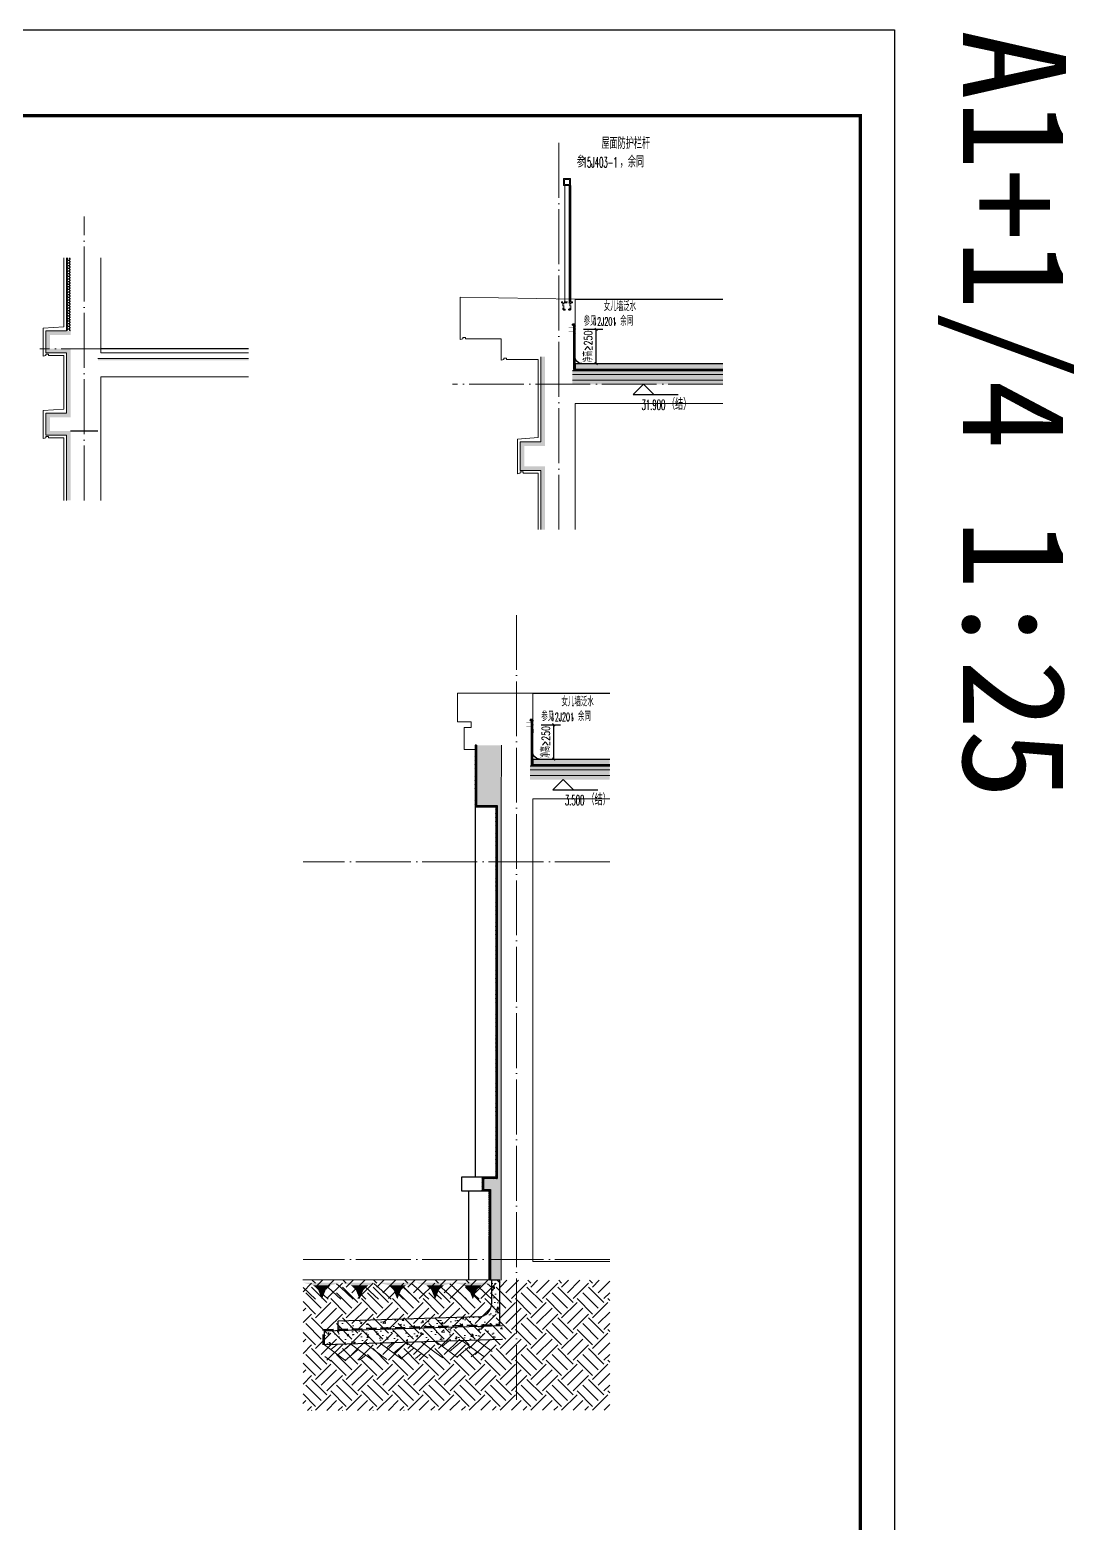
# Model space of a CAD drawing. Extents: x -518115 to 1124316, y -209821 to 1628073.
# Drawn here: x 1091572 to 1099191, y -158326 to -147435 of the extents above; entities that cross this region are included whole.
import ezdxf
from ezdxf.xclip import XClip

# ---------------------------------------------------------------- set-up
doc = ezdxf.new("R2010")
doc.units = 0
doc.header["$LTSCALE"] = 1000
doc.header["$MEASUREMENT"] = 0
doc.header["$XCLIPFRAME"] = 0
doc.linetypes.add('DASH', pattern=[0.35, 0.25, -0.1])
doc.linetypes.add('DOTE', pattern=[2.42, 2, -0.2, 0.02, -0.2])
for name, color, linetype in [('3-屋面构造层', 157, 'Continuous'), ('COLUMN', 9, 'Continuous'), ('DIM_ELEV', 3, 'Continuous'), ('DIM_IDEN', 67, 'Continuous'), ('PUB_TEXT', 4, 'Continuous'), ('Stair-栏杆', 142, 'Continuous'), ('SURFACE', 6, 'Continuous'), ('图框', 140, 'Continuous'), ('看线', 251, 'Continuous'), ('立面-看线', 251, 'Continuous')]:
    doc.layers.add(name, color=color, linetype=linetype)
for name, color, linetype, lineweight in [('DOTE', 19, 'DOTE', 9), ('PUB_HATCH', 8, 'Continuous', 9), ('内粉刷', 37, 'Continuous', 9), ('填充', 251, 'Continuous', 5), ('立面-中轮廓线', 213, 'Continuous', 35), ('立面-栏杆', 105, 'Continuous', 15), ('粉刷', 251, 'Continuous', 9)]:
    doc.layers.add(name, color=color, linetype=linetype, lineweight=lineweight)
doc.layers.add('yichutu', color=7, linetype='Continuous', true_color=0xffffff, plot=False)
doc.styles.add('_TCH_DIM', font='SIMPLEX.shx', dxfattribs={"width": 0.7, "bigfont": 'GBCBIG.shx'})
doc.styles.add('_TCH_DIM_T3', font='SIMPLEX.shx', dxfattribs={"width": 0.494118, "bigfont": 'GBCBIG.shx'})
doc.styles.add('_TCH_LABEL', font='')
doc.styles.get('_TCH_LABEL').set_extended_font_data('SimHei')
doc.dimstyles.new('_TCH_ARCH&&20', dxfattribs={"dimtxt": 59.5, "dimasz": 20, "dimexe": 50, "dimexo": 60, "dimgap": 25.25, "dimtad": 1, "dimdec": 0, "dimzin": 0, "dimdsep": 46, "dimtxsty": '_TCH_DIM_T3', "dimblk": 'ARCHTICK', "dimcen": 0.09, "dimclrt": 7, "dimazin": 2, "dimtfac": 1, "dimtdec": 0, "dimtix": 1, "dimtmove": 2, "dimatfit": 3, "dimfxl": 1, "dimtolj": 1, "dimtzin": 0, "dimarcsym": 0})
pattern_1 = [(0, (-624048.815, -420821.493), (16.66875, 9.623705), [11.1125, -22.225]), (120, (-624048.815, -420821.493), (-16.66874801, 9.62370845), [11.1125, -22.225]), (60, (-624048.815, -420821.493), (1.99e-06, 19.24741345), [-22.225, 11.1125])]
pattern_2 = [(50, (28072.99, 249033.25), (143.452037, -12.550427), [15, -165]), (355, (28072.99, 249033.25), (-27.750267, 150.438427), [12, -132]), (100.4514, (28084.94, 249032.2), (115.701876, 137.88791), [12.74804, -140.22842]), (46.1842, (28072.99, 249073.25), (213.44821, -33.1038), [22.5, -247.5]), (96.6356, (28090.77, 249070.5), (186.93254, 194.82357), [19.12206, -210.3426]), (351.1842, (28072.99, 249073.25), (186.93239, 194.82372), [18, -198]), (21, (28092.99, 249063.25), (119.38141, -80.52378), [15, -165]), (326, (28092.99, 249063.25), (48.663066, 145.03001), [12, -132]), (71.4514, (28102.93, 249056.54), (168.044526, 64.5061), [12.74804, -140.22842]), (37.5, (28072.986, 249033.25), (2.431971, 66.578771), [0, -130.4, 0, -134, 0, -132.5]), (7.5, (28072.986, 249033.25), (52.613907, 78.882342), [0, -76.4, 0, -127.4, 0, -50.5]), (327.5, (28028.386, 249033.25), (106.764487, -4.510974), [0, -50, 0, -156, 0, -207]), (317.5, (28008.39, 249033.25), (116.637234, 20.020996), [0, -65, 0, -103.6, 0, -147])]

# ---------------------------------------------------------------- blocks, each defined once
blk = doc.blocks.new('_ArchTick')
at = {"color": 0, "linetype": 'ByBlock', "const_width": 0.4}
blk.add_lwpolyline([(-0.5, -0.5), (0.5, 0.5)], dxfattribs=at)
blk = doc.blocks.new('*D301')
at = {"layer": 'Defpoints', "color": 0, "transparency": 16777216}
for p in [(1095550, -149619), (1095703, -149619), (1095550, -149869)]:
    blk.add_point(p, dxfattribs=at)
at = {"layer": 'DIM_IDEN', "color": 0, "lineweight": -2, "transparency": 16777216}
for p, q in [((1095610, -149619), (1095753, -149619)), ((1095703, -149869), (1095703, -149619)), ((1095610, -149869), (1095753, -149869))]:
    blk.add_line(p, q, dxfattribs=at)
at = {"layer": 'DIM_IDEN', "color": 0, "lineweight": -2, "transparency": 16777216, "xscale": 20, "yscale": 20, "zscale": 20}
for p, rotation in [((1095703, -149619), 90), ((1095703, -149869), 270)]:
    blk.add_blockref('_ArchTick', p, dxfattribs=dict(at, rotation=rotation))
at = {"layer": 'DIM_IDEN', "color": 7, "transparency": 16777216, "insert": (1095646, -149744), "char_height": 59.5, "attachment_point": 5, "rotation": 90, "style": '_TCH_DIM_T3'}
blk.add_mtext('\\A1;{\\W0.70588;净高≥250}', dxfattribs=at)
blk = doc.blocks.new('A$C05102146')
at = {"layer": 'PUB_TEXT', "style": '_TCH_DIM'}
for s, height, width, p in [('屋面防护栏杆', 84.4, 0.7, (227, 216)), ('参', 84.4, 0.7, (47, 81)), ('15J403-1', 74.4, 0.494118, (90, 81)), ('，余同', 84.4, 0.7, (360, 81))]:
    blk.add_text(s, height=height, dxfattribs=dict(at, width=width)).set_placement(p)
blk = doc.blocks.new('A$C40486AD2')
at = {"layer": 'PUB_TEXT', "style": '_TCH_DIM'}
for s, height, width, p in [('女儿墙泛水', 67.5, 0.7, (255, 115)), ('参见', 67.5, 0.7, (108, 8)), ('12J201', 59.5, 0.494118, (177, 8)), ('，余同', 67.5, 0.7, (328, 8))]:
    blk.add_text(s, height=height, dxfattribs=dict(at, width=width)).set_placement(p)
blk = doc.blocks.new('FGHFG4334GDFGDFFGGGGGGDFG4G')
at = {"layer": 'SURFACE', "const_width": 2.25}
for points in [[(47, 0), (0, 0)], [(47, -28), (0, -28)]]:
    blk.add_lwpolyline(points, dxfattribs=at)
at = {"layer": 'SURFACE', "const_width": 1.5}
blk.add_lwpolyline([(47, 17, -1), (47, 5), (47, -7, -1), (47, -19), (47, -37), (53, -48), (53, -73)], format="xyb", dxfattribs=at)
blk = doc.blocks.new('FGDGDGD')
at = {"layer": '3-屋面构造层'}
h = blk.add_hatch(dxfattribs=at)
h.set_pattern_fill('隔热材料01', color=256, scale=7.692308, style=0)
h.set_pattern_definition([(270, (9.5186, 433.228), (3.846153863, -7e-16), [0.385980771, -3.460173092]), (270, (6.637, 433.228), (3.846153863, -7e-16), [0.385980771, -3.460173092]), (90, (8.5996, 430.618), (-3.846153863, 2e-16), [0.385980771, -3.460173092]), (90, (7.556, 430.618), (-3.846153863, 2e-16), [0.385980771, -3.460173092]), (180, (10.002, 430), (-5e-16, -3.846153863), [3.848019248, 0.001865385]), (135, (8.9282, 430.193), (2e-16, 3.846144175), [0.328307694, -5.110980792]), (116.56505, (12.5422, 430.4251), (8.6793e-06, 3.8461487416), [0.215769232, -8.384500037]), (116.56505, (8.696, 430.4251), (8.6793e-06, 3.8461487416), [0.215769232, -8.384500037]), (153.43495, (13.1603, 430), (-8.679e-06, 3.846148742), [0.431538463, -8.168730805]), (153.43495, (9.3142, 430), (-8.679e-06, 3.846148742), [0.431538463, -8.168730805]), (63.43495, (12.4457, 431.0041), (-8.6793e-06, 3.8461487416), [2.054923086, -6.545346183]), (63.43495, (8.5996, 431.0041), (-8.6793e-06, 3.8461487416), [2.054923086, -6.545346183]), (116.56505, (13.3647, 433.228), (8.6793e-06, 3.8461487416), [0.215769232, -8.384500037]), (116.56505, (9.5186, 433.228), (8.6793e-06, 3.8461487416), [0.215769232, -8.384500037]), (135, (9.422, 433.421), (2e-16, 3.846144175), [0.328307694, -5.110980792]), (153.43495, (13.036, 433.6532), (-8.679e-06, 3.846148742), [0.431538463, -8.168730805]), (153.43495, (9.19, 433.6532), (-8.679e-06, 3.846148742), [0.431538463, -8.168730805]), (45, (6.7336, 433.421), (2e-16, 3.846144175), [0.328307694, -5.110980792]), (63.43495, (10.4833, 433.228), (-8.6793e-06, 3.8461487416), [0.215769232, -8.384500037]), (63.43495, (6.6371, 433.228), (-8.6793e-06, 3.8461487416), [0.215769232, -8.384500037]), (26.56505, (10.812, 433.6532), (8.679e-06, 3.846148742), [0.431538463, -8.168730805]), (26.56505, (6.9658, 433.6532), (8.679e-06, 3.846148742), [0.431538463, -8.168730805]), (116.56505, (11.4023, 431.0041), (8.6793e-06, 3.8461487416), [2.054923086, -6.545346183]), (116.56505, (7.5561, 431.0041), (8.6793e-06, 3.8461487416), [2.054923086, -6.545346183]), (45, (7.2275, 430.193), (2e-16, 3.846144175), [0.328307694, -5.110980792]), (63.43495, (11.3058, 430.4251), (-8.6793e-06, 3.8461487416), [0.215769232, -8.384500037]), (63.43495, (7.4596, 430.4251), (-8.6793e-06, 3.8461487416), [0.215769232, -8.384500037]), (26.56505, (10.6877, 430), (8.679e-06, 3.846148742), [0.431538463, -8.168730805]), (26.56505, (6.8415, 430), (8.679e-06, 3.846148742), [0.431538463, -8.168730805])])
edge = h.paths.add_edge_path()
edge.add_arc((682181, 585366), 9.23, 450, 540, ccw=False)
edge.add_line((682181, 585375), (682192, 585375))
edge.add_line((682192, 585375), (682192, 585366))
edge.add_line((682192, 585366), (682172, 585366))
h = blk.add_hatch(dxfattribs=at)
h.set_pattern_fill('混凝土', color=256, scale=5, angle=-1.1458, style=0)
h.set_pattern_definition([(48.854237, (-82751.966, -43707.863), (35.7930991, -3.8540962), [3.75, -41.25]), (353.854237, (-82751.966, -43707.863), (-6.1841378, 37.7408106), [3, -33]), (99.305637, (-82748.983, -43708.185), (29.6089874, 33.886691), [3.1870095, -35.0571056]), (45.038437, (-82751.766, -43697.865), (53.1858973, -9.3413237), [5.625, -61.875]), (95.489837, (-82747.334, -43698.644), (47.6977146, 47.7616795), [4.7805144, -52.58565]), (350.038437, (-82751.766, -43697.865), (47.6976773, 47.7617167), [4.5, -49.5]), (19.854237, (-82746.817, -43700.465), (29.4368469, -20.7237073), [3.75, -41.25]), (324.854237, (-82746.817, -43700.465), (12.8883392, 36.0069862), [3, -33]), (70.305637, (-82744.364, -43702.192), (42.3251977, 15.2832459), [3.1870095, -35.0571056]), (36.3542372, (-82751.966, -43707.863), (0.9406985, 16.62920733), [0, -32.6, 0, -33.5, 0, -33.125]), (6.3542372, (-82751.966, -43707.863), (13.54517982, 19.45362572), [0, -19.1, 0, -31.85, 0, -12.625]), (326.3542372, (-82763.114, -43707.64), (26.66323482, -1.66123381), [0, -12.5, 0, -39, 0, -51.75]), (316.3542372, (-82768.113, -43707.54), (29.2535633, 4.4211788), [0, -16.25, 0, -25.9, 0, -36.75])])
h.paths.add_polyline_path([(674875, 585046), (674875, 585086), (682172, 585086), (682172, 585046)])
h = blk.add_hatch(dxfattribs=at)
h.set_pattern_fill('隔热材料03', color=256, scale=12.5, style=0)
h.set_pattern_definition([(113.578, (-500407.8114, 374696.8656), (-0.0086926214, 6.2699620763), [1.075, -0.5693125, 2.8375, -0.5693125, 1.075, -0.6825]), (66.42, (-500406.1744, 374696.8656), (2.727787851, 6.0425e-05), [1.075, -0.5693125, 2.840375, -0.5693125, 1.075, -0.6825]), (180, (-500406.1744, 374696.8656), (0, 6.25), [1.636625, -1.0910625]), (180, (-500407.538, 374702.4906), (0, 6.25), [1.636625, -1.0910625]), (90, (-500405.7427, 374697.8548), (2.72775, 2e-16), [0.52175, -5.72825]), (90, (-500407.1066, 374700.9798), (2.72775, 2e-16), [0.52175, -5.72825]), (90, (-500408.2427, 374697.8548), (2.72775, 2e-16), [0.52175, -5.72825]), (90, (-500409.6066, 374700.9798), (2.72775, 2e-16), [0.52175, -5.72825])])
edge = h.paths.add_edge_path()
edge.add_line((682178, 585086), (682178, 585050))
edge.add_arc((682172, 585050), 6.25, 270, 360, ccw=False)
edge.add_line((682172, 585044), (682172, 585086))
edge.add_line((682172, 585086), (682178, 585086))
h = blk.add_hatch(dxfattribs=at)
h.set_pattern_fill('焦渣矿渣', color=256, scale=4, angle=-1.1458, style=0)
h.set_pattern_definition([(358.8542372, (-82751.966, -43697.863), (8.27546507, 13.69326162), [1.6, -14.4]), (298.8542372, (-82751.966, -43697.863), (15.99644496, -0.32013217), [1.6, -14.4]), (238.8542372, (-82750.366, -43697.895), (7.72097989, -14.0133938), [1.6, -14.4]), (268.8542372, (-82745.567, -43697.991), (15.83683295, -8.3183365), [2.4, -11.456]), (268.8542372, (-82743.967, -43698.023), (15.83683295, -8.3183365), [2.4, -11.456]), (268.8542372, (-82742.368, -43698.055), (15.83683295, -8.3183365), [2.4, -11.456])])
h.paths.add_polyline_path([(674875, 585006), (674875, 585036), (682192, 585036), (682192, 585006)])
h = blk.add_hatch(dxfattribs=at)
h.set_pattern_fill('加气混凝土', color=256, scale=5, style=0)
h.set_pattern_definition([(0, (-82734.266, -43726.163), (30, 60), [0, -60]), (0, (-82769.366, -43734.263), (30, 60), [0, -60]), (0, (-82749.866, -43734.863), (30, 60), [0, -60]), (0, (-82728.566, -43717.163), (30, 60), [0, -60]), (0, (-82753.466, -43737.863), (30, 60), [0, -60]), (0, (-82722.566, -43679.363), (30, 60), [0, -60]), (0, (-82740.866, -43684.163), (30, 60), [0, -60]), (0, (-82731.266, -43691.663), (30, 60), [0, -60]), (0, (-82780.166, -43692.863), (30, 60), [0, -60]), (0, (-82750.766, -43695.563), (30, 60), [0, -60]), (0, (-82762.166, -43710.863), (30, 60), [0, -60]), (0, (-82761.566, -43733.363), (30, 60), [0, -60]), (0, (-82739.066, -43735.763), (30, 60), [0, -60]), (0, (-82722.566, -43709.363), (30, 60), [0, -60]), (0, (-82778.666, -43718.663), (30, 60), [0, -60]), (0, (-82773.566, -43708.463), (30, 60), [0, -60]), (0, (-82750.166, -43712.663), (30, 60), [0, -60]), (0, (-82758.566, -43721.363), (30, 60), [0, -60]), (0, (-82763.366, -43701.563), (30, 60), [0, -60]), (0, (-82755.866, -43679.063), (30, 60), [0, -60]), (0, (-82776.266, -43731.263), (30, 60), [0, -60]), (0, (-82743.266, -43691.363), (30, 60), [0, -60]), (0, (-82771.166, -43690.463), (30, 60), [0, -60]), (0, (-82775.966, -43682.663), (30, 60), [0, -60]), (130.601294, (-82726.2516, -43698.149), (-149.999998343, 180.000000787), [2.6341554, -1103.7111]), (18.4349488, (-82730.537, -43697.006), (149.99999945, 59.99999956), [2.710524, -376.76279]), (90, (-82730.537, -43699.578), (30, 60), [2.5714284, -117.428565]), (161.565051, (-82727.966, -43700.435), (-150.000000755, 59.99999553), [2.710524, -376.76279]), (53.1301023, (-82727.966, -43700.435), (30.00000006, 59.99999997), [2.857143, -297.14285]), (135, (-82725.68, -43731.006), (-30.00000363, 59.99999594), [2.424366, -167.28126]), (45, (-82729.109, -43731.006), (29.9999998, 59.99999976), [2.424366, -167.28126]), (135, (-82727.394, -43732.72), (-30.00000363, 59.99999594), [2.424366, -167.28126]), (45, (-82727.394, -43732.72), (29.9999998, 59.99999976), [2.424366, -167.28126]), (116.565051, (-82754.537, -43690.72), (-5.2e-06, 119.9999967), [3.1943826, -63.88765]), (180, (-82755.966, -43687.863), (-30, 60), [3.4285716, -56.571425]), (63.434949, (-82760.823, -43690.72), (3e-07, 119.9999994), [3.1943826, -63.88765]), (116.565051, (-82759.394, -43693.58), (-5.2e-06, 119.9999967), [3.1943826, -63.88765]), (0, (-82759.394, -43693.58), (30, 60), [3.4285716, -56.571425]), (63.434949, (-82755.966, -43693.58), (3e-07, 119.9999994), [3.1943826, -63.88765]), (107.102728, (-82731.9658, -43711.0063), (-89.999996559, 300.000000484), [3.8861346, -1628.29025]), (143.972626, (-82733.1087, -43707.292), (-569.999992774, 419.999999525), [3.8861346, -812.202]), (180, (-82736.25, -43705.006), (-30, 60), [3.7142856, -56.28571]), (36.0273733, (-82743.1087, -43707.292), (569.999995788, 419.999995472), [3.8861346, -812.202]), (71.5650511, (-82744.252, -43710.721), (90.00000046, 299.99999948), [3.6140316, -375.85928]), (107.102728, (-82743.1087, -43714.4348), (-89.999996559, 300.000000484), [3.8861346, -1628.29025]), (143.972626, (-82739.966, -43716.7206), (-569.999992774, 419.999999525), [3.8861346, -812.202]), (0, (-82739.966, -43716.72), (30, 60), [3.7142856, -56.28571]), (36.0273733, (-82736.2516, -43716.7206), (569.999995788, 419.999995472), [3.8861346, -812.202]), (71.5650511, (-82733.109, -43714.435), (90.00000046, 299.99999948), [3.6140316, -375.85928]), (150.255118, (-82731.3944, -43683.006), (-90.000000213, 59.999999257), [2.303502, -481.43196]), (90, (-82733.394, -43684.15), (30, 60), [2.2857144, -117.714275]), (29.7448813, (-82733.3944, -43684.149), (90.000000053, 59.99999972), [2.303502, -481.43196]), (116.565051, (-82745.394, -43725.58), (-5.2e-06, 119.9999967), [3.1943826, -63.88765]), (168.690067, (-82746.823, -43722.7206), (-270.0000002, 59.999998494), [2.9137254, -608.96855]), (41.1859251, (-82751.9658, -43724.149), (749.999995456, 659.999994229), [3.0371844, -1272.5802]), (90, (-82751.966, -43727.006), (30, 60), [2.857143, -117.14285]), (138.814074, (-82749.68, -43729.0063), (-749.999986669, 660.000004204), [3.0371844, -1272.5802]), (16.6992442, (-82749.68, -43729.0063), (989.999992552, 299.999996858), [2.982945, -1249.85375]), (60.9453959, (-82746.823, -43728.149), (29.99999992, 59.999999469), [2.9416086, -1232.53395]), (109.983106, (-82770.5373, -43700.4348), (-150.000000565, 419.9999988885), [3.3442002, -1401.21975]), (155.556045, (-82771.68, -43697.292), (-390.0000014866, 179.99999626), [3.4522986, -1446.51315]), (24.4439547, (-82777.9658, -43697.292), (390.0000001945, 179.999999134), [3.4522986, -1446.51315]), (70.0168934, (-82779.1087, -43700.4348), (150.000000452, 419.999998958), [3.3442002, -1401.21975]), (109.983106, (-82777.9658, -43703.5777), (-150.000000565, 419.9999988885), [3.3442002, -1401.21975]), (160.016893, (-82774.823, -43704.7206), (-150.000000088, 59.999997267), [3.3442002, -698.93775]), (19.9831065, (-82774.823, -43704.7206), (149.999999176, 59.999999905), [3.3442002, -698.93775]), (70.0168934, (-82771.68, -43703.5777), (150.000000452, 419.999998958), [3.3442002, -1401.21975]), (122.005383, (-82748.2516, -43705.8634), (-30.000004026, 59.999996937), [2.6954232, -563.3434]), (18.4349488, (-82752.252, -43704.435), (149.99999945, 59.99999956), [2.710524, -376.76279]), (90, (-82752.252, -43707.006), (30, 60), [2.5714284, -117.428565]), (161.565051, (-82749.68, -43707.863), (-150.000000755, 59.99999553), [2.710524, -376.76279]), (54.4623222, (-82749.68, -43707.8634), (209.999999696, 299.99999955), [2.457807, -1029.82115]), (116.565051, (-82765.68, -43720.435), (-5.2e-06, 119.9999967), [3.1943826, -63.88765]), (180, (-82767.11, -43717.58), (-30, 60), [3.142857, -56.85714]), (59.0362434, (-82771.966, -43720.435), (30.000000098, 59.99999971), [3.3319728, -696.3822]), (120.963756, (-82770.2516, -43723.292), (-30.0000041, 59.999997245), [3.3319728, -696.3822]), (0, (-82770.25, -43723.29), (30, 60), [3.142857, -56.85714]), (63.434949, (-82767.11, -43723.29), (3e-07, 119.9999994), [3.1943826, -63.88765])])
h.paths.add_polyline_path([(682192, 584936), (674875, 584936), (674875, 584966), (682192, 584966)])
at = {"layer": '立面-看线'}
h = blk.add_hatch(dxfattribs=at)
h.set_pattern_fill('HONEY', color=256, scale=7)
h.set_pattern_definition([(0, (-799653.24, -415240.13), (16.66875, 9.623705), [11.1125, -22.225]), (120, (-799653.24, -415240.13), (-16.66874801, 9.62370845), [11.1125, -22.225]), (60, (-799653.24, -415240.13), (1.99e-06, 19.24741345), [-22.225, 11.1125])])
h.paths.add_polyline_path([(682192, 584966), (674875, 584966), (674875, 585006), (682192, 585006)])
at = {"layer": '3-屋面构造层'}
for p, q in [((682178, 585086), (674875, 585086)), ((682172, 585046), (674875, 585046)), ((682172, 585086), (682172, 585044)), ((682192, 585036), (674875, 585036))]:
    blk.add_line(p, q, dxfattribs=at)
at = {"layer": '3-屋面构造层', "ltscale": 0.8}
blk.add_lwpolyline([(682172, 585366, -0.414214), (682181, 585375), (682192, 585375), (682192, 585366), (682172, 585366)], format="xyb", dxfattribs=at)
at = {"layer": '3-屋面构造层', "color": 251, "linetype": 'DASH', "ltscale": 0.05, "true_color": 0x636466, "const_width": 2.5}
for points in [[(682057, 585043), (682172, 585043, 0.414214), (682179, 585050), (682179, 585366)], [(682057, 585039), (682172, 585039, 0.414214), (682183, 585050), (682183, 585366)]]:
    blk.add_lwpolyline(points, format="xyb", dxfattribs=at)
at = {"layer": '3-屋面构造层', "color": 251, "true_color": 0x636466}
for points in [[(682057, 585041), (682172, 585041, 0.414214), (682180, 585050), (682180, 585366)], [(682057, 585044), (682172, 585044, 0.414214), (682178, 585050), (682178, 585366)], [(682057, 585040), (682172, 585040, 0.414214), (682182, 585050), (682182, 585366), (682184, 585366), (682184, 585050, -0.414214), (682172, 585038), (682057, 585038)]]:
    blk.add_lwpolyline(points, format="xyb", dxfattribs=at)
at = {"layer": '3-屋面构造层', "color": 251, "linetype": 'DASH', "ltscale": 0.05, "true_color": 0x636466, "const_width": 2.5}
for points in [[(682043, 585039), (674875, 585039)], [(682057, 585043), (682043, 585039)]]:
    blk.add_lwpolyline(points, dxfattribs=at)
at = {"layer": '3-屋面构造层', "color": 251, "true_color": 0x636466}
for points in [[(682043, 585040), (674875, 585040)], [(674875, 585038), (682043, 585038)], [(682056, 585044), (682042, 585040)], [(682043, 585038), (682057, 585042)]]:
    blk.add_lwpolyline(points, dxfattribs=at)
at = {"layer": '3-屋面构造层'}
blk.add_arc((682122, 585136), 50, 270, 360, dxfattribs=at)
at = {"layer": 'PUB_HATCH', "color": 215, "true_color": 0xa953a0}
for p, q in [((682192, 585006), (674875, 585006)), ((682192, 584966), (674875, 584966))]:
    blk.add_line(p, q, dxfattribs=at)
at = {"layer": '3-屋面构造层', "color": 1, "xscale": -1}
blk.add_blockref('FGHFG4334GDFGDFFGGGGGGDFG4G', (682218, 585349), dxfattribs=at)
blk = doc.blocks.new('FGHFGFD')
at = {"layer": '立面-栏杆'}
for p, q in [((542634, 108636), (542634, 109486)), ((542664, 109486), (542664, 108636))]:
    blk.add_line(p, q, dxfattribs=at)
at = {"layer": '立面-栏杆', "linetype": 'DASH', "ltscale": 0.1}
for p, q in [((542689, 108636), (542609, 108636)), ((542609, 108636), (542609, 108629)), ((542609, 108629), (542619, 108629)), ((542619, 108629), (542619, 108585)), ((542626, 108629), (542671, 108629)), ((542626, 108585), (542626, 108629)), ((542634, 108583), (542628, 108583)), ((542636, 108579), (542636, 108581)), ((542661, 108581), (542661, 108579)), ((542669, 108583), (542664, 108583)), ((542671, 108629), (542671, 108585)), ((542678, 108629), (542689, 108629)), ((542678, 108585), (542678, 108629)), ((542689, 108629), (542689, 108636)), ((542628, 108576), (542634, 108576)), ((542664, 108576), (542669, 108576))]:
    blk.add_line(p, q, dxfattribs=at)
at = {"layer": '立面-栏杆'}
for points in [[(542674, 109536), (542624, 109536), (542624, 109486), (542674, 109486)], [(542668, 109530), (542630, 109530), (542630, 109492), (542668, 109492)]]:
    blk.add_lwpolyline(points, close=True, dxfattribs=at)
at = {"layer": '立面-栏杆', "linetype": 'DASH', "ltscale": 0.1}
for centre, major_axis, start_param, end_param in [((542628, 108585), (6.36, 6.36), 2.356194, 3.926991), ((542628, 108585), (1.27, 1.27), 2.356194, 3.926991), ((542634, 108581), (1.91, 1.91), 5.497787, 7.068583), ((542664, 108581), (1.91, 1.91), 0.785398, 2.356194), ((542669, 108585), (-6.36, 6.36), 2.356194, 3.926991), ((542669, 108585), (-1.27, 1.27), 2.356194, 3.926991), ((542634, 108579), (1.91, 1.91), 3.926991, 5.497787), ((542666, 108581), (3.53, 3.53), 2.748894, 3.534292)]:
    blk.add_ellipse(centre, major_axis=major_axis, ratio=1, start_param=start_param, end_param=end_param, dxfattribs=at)
blk = doc.blocks.new('GFDDDDRG')
at = {"layer": '图框'}
blk.add_lwpolyline([(923310, -107437), (923310, -159999), (893610, -159999), (893610, -107437)], close=True, dxfattribs=at)
blk.add_lwpolyline([(923310, -107437), (923310, -159999), (893610, -159999), (893610, -107437)], close=True, dxfattribs=at)
at = {"layer": '图框', "const_width": 50}
blk.add_lwpolyline([(894110, -159499), (922810, -159499), (922810, -108687), (894110, -108687)], close=True, dxfattribs=at)
blk = doc.blocks.new('yct-1051-594-26275-14850-25-1002.0')
at = {"layer": 'yichutu', "color": 7, "true_color": 0xffffff}
blk.add_lwpolyline([(0, 0), (0, 14850), (26275, 14850), (26275, 0)], close=True, dxfattribs=at)
at = {"layer": 'yichutu', "color": 7, "true_color": 0xffffff, "style": '_TCH_LABEL'}
blk.add_text('A1+1/4 1:25', height=750, dxfattribs=at).set_placement((0, 15350))
blk = doc.blocks.new('$LinePat$素土夯实')
at = {"color": 0}
for p, q in [((0, -210), (210, 0)), ((120, -300), (420, 0)), ((420, 0), (608, -188)), ((495, -300), (795, 0)), ((615, 0), (705, -90)), ((210, -210), (300, -300)), ((315, -105), (502, -293)), ((705, -300), (795, -210))]:
    blk.add_line(p, q, dxfattribs=at)
blk = doc.blocks.new('$LinePat$自然土壤')
at = {"color": 0}
for p, q in [((0, -90), (71, -19)), ((0, -300), (211, -89)), ((210, -300), (286, -224)), ((420, -300), (630, -90))]:
    blk.add_line(p, q, dxfattribs=at)
for points in [[(0, 0), (630, 0), (168, -45), (462, -45)], [(168, -45), (462, -45), (252, -132), (378, -132)], [(252, -132), (378, -132), (315, -300)]]:
    blk.add_solid(points, dxfattribs=at)
blk = doc.blocks.new('sanshui')
at = {"layer": '粉刷'}
h = blk.add_hatch(dxfattribs=at)
h.set_pattern_fill('混凝土', color=256, scale=20)
h.set_pattern_definition(pattern_2)
edge = h.paths.add_edge_path()
edge.add_line((346318, 427330), (346258, 427330))
edge.add_line((346258, 427330), (346258, 427160))
edge.add_arc((346158, 427160), 100, 271.7184, 360, ccw=False)
edge.add_line((346161, 427060), (345138, 427030))
edge.add_line((345138, 427030), (345138, 426970))
edge.add_line((345138, 426970), (346318, 427005))
edge.add_line((346318, 427005), (346318, 427330))
h = blk.add_hatch(dxfattribs=at)
h.set_pattern_fill('混凝土', color=256, scale=20)
h.set_pattern_definition(pattern_2)
h.paths.add_polyline_path([(346338, 426896), (346338, 426996), (345038, 426957), (345038, 426857)])
at = {"layer": 'COLUMN'}
for p, q in [((346258, 427330), (346318, 427330)), ((346258, 427160), (346258, 427330)), ((346318, 426995), (346318, 427330)), ((346161, 427060), (345138, 427030)), ((345138, 426960), (345138, 427030)), ((346338, 426996), (345038, 426957)), ((345038, 426857), (345038, 426957)), ((346338, 426896), (345038, 426857))]:
    blk.add_line(p, q, dxfattribs=at)
blk.add_arc((346158, 427160), 100, 271.7184, 0, dxfattribs=at)
at = {"layer": '立面-中轮廓线', "linetype": 'DASH', "ltscale": 0.3}
blk.add_lwpolyline([(345028, 426857), (345028, 426966), (346318, 427005)], dxfattribs=at)
at = {"layer": '粉刷'}
blk.add_line((344881, 427330), (346258, 427330), dxfattribs=at)
at = {"layer": '粉刷', "yscale": 0.4, "zscale": 0.4}
for name, p, xscale, rotation in [('$LinePat$自然土壤', (345157, 427310), -0.4369306507241237, 359.9999999999903), ('$LinePat$自然土壤', (345432, 427310), -0.4369306507241237, 359.9999999999903), ('$LinePat$自然土壤', (345707, 427310), -0.4369306507241237, 359.9999999999903), ('$LinePat$自然土壤', (345983, 427310), -0.4369306507241237, 359.9999999999903), ('$LinePat$自然土壤', (346258, 427310), -0.4369306507241237, 359.9999999999903), ('$LinePat$素土夯实', (345444, 426869), -0.5117605352322558, 1.718358001643932), ('$LinePat$素土夯实', (345851, 426881), -0.5117605352322558, 1.718358001643932), ('$LinePat$素土夯实', (346258, 426893), -0.5117605352322558, 1.718358001643932)]:
    blk.add_blockref(name, p, dxfattribs=dict(at, xscale=xscale, rotation=rotation))
blk = doc.blocks.new('*D305')
at = {"layer": 'Defpoints', "color": 0, "transparency": 16777216}
for p in [(1095241, -152503), (1095394, -152503), (1095241, -152753)]:
    blk.add_point(p, dxfattribs=at)
at = {"layer": 'DIM_IDEN', "color": 0, "lineweight": -2, "transparency": 16777216}
for p, q in [((1095301, -152503), (1095444, -152503)), ((1095394, -152753), (1095394, -152503)), ((1095301, -152753), (1095444, -152753))]:
    blk.add_line(p, q, dxfattribs=at)
at = {"layer": 'DIM_IDEN', "color": 0, "lineweight": -2, "transparency": 16777216, "xscale": 20, "yscale": 20, "zscale": 20}
for p, rotation in [((1095394, -152503), 90), ((1095394, -152753), 270)]:
    blk.add_blockref('_ArchTick', p, dxfattribs=dict(at, rotation=rotation))
at = {"layer": 'DIM_IDEN', "color": 7, "transparency": 16777216, "insert": (1095337, -152628), "char_height": 59.5, "attachment_point": 5, "rotation": 90, "style": '_TCH_DIM_T3'}
blk.add_mtext('\\A1;{\\W0.70588;净高≥250}', dxfattribs=at)

msp = doc.modelspace()

# ---------------------------------------------------------------- hatches: boundary and pattern name
h = msp.add_hatch()
h.set_pattern_fill('ANSI34', color=1, style=0, double=1)
h.set_pattern_definition([(45, (-191411.453, -665903.343), (-6.73519209, 6.73519209), []), (45, (-191409.208, -665903.343), (-6.73519209, 6.73519209), []), (45, (-191406.963, -665903.343), (-6.73519209, 6.73519209), []), (45, (-191404.718, -665903.343), (-6.73519209, 6.73519209), [])])
h.paths.add_polyline_path([(1094971.4, -155802.6), (1094871.3, -155802.6), (1094871.3, -155902.6), (1094921.6, -155902.6), (1094921.5, -156552.5), (1094931.5, -156552.5), (1094931.6, -155892.6), (1094881.3, -155892.6), (1094881.3, -155812.6), (1094981.4, -155812.6), (1094981.4, -153092.5), (1094831.4, -153092.5), (1094831.4, -152652.5), (1094821.4, -152652.5), (1094821.4, -153102.5), (1094871.3, -153102.6), (1094871.3, -153102.5), (1094971.4, -153102.5)])
at = {"layer": 'PUB_HATCH'}
h = msp.add_hatch(dxfattribs=at)
h.set_pattern_fill('HONEY', color=256, scale=8, style=0)
h.set_pattern_definition([(0, (1140405.679, -197933.485), (19.05, 10.99852), [12.7, -25.4]), (120, (1140405.679, -197933.485), (-19.0499977, 10.998524), [12.7, -25.4]), (60, (1140405.679, -197933.485), (2.3e-06, 21.997044), [-25.4, 12.7])])
h.paths.add_polyline_path([(1095300.2, -151079.1), (1095330.2, -151079.1), (1095330.2, -150619), (1095180.2, -150619), (1095180.2, -150469), (1095330.2, -150469), (1095330.2, -149819), (1095300.2, -149819), (1095300.2, -150439), (1095150.2, -150439), (1095150.2, -150649), (1095150.2, -150649), (1095300.2, -150649)])
at = {"layer": 'Stair-栏杆'}
h = msp.add_hatch(dxfattribs=at)
h.set_pattern_fill('水域', color=5, scale=5)
h.set_pattern_definition([(0, (552841.339, -258055.104), (0, 10.23622015), [1.2795276, -8.956693]), (26.5650512, (552842.618, -258055.104), (10.236220737, 9.4e-08), [1.4305551, -21.458329]), (333.4349488, (552850.2953, -258054.4644), (10.23622078, -4e-09), [1.4305551, -21.458329]), (45, (552843.8976, -258054.4644), (0, 10.2362206), [1.80952525, -12.666676]), (135, (552850.295, -258054.4644), (-10.2362206, 1e-15), [1.80952525, -12.666676]), (26.5650512, (552845.177, -258053.185), (10.236220737, 9.4e-08), [1.4305551, -21.458329]), (333.4349488, (552847.736, -258052.545), (10.23622078, -4e-09), [1.4305551, -21.458329]), (0, (552846.457, -258052.545), (0, 10.23622015), [1.2795276, -8.956693])])
h.paths.add_polyline_path([(1095505.2, -148569), (1095505.2, -149419), (1095515.2, -149419), (1095515.2, -148569)])
at = {"layer": '填充'}
h = msp.add_hatch(dxfattribs=at)
h.set_pattern_fill('EARTH', color=250, scale=50, angle=45, style=0)
h.set_pattern_definition([(45, (623847.5, -120093.77), (0, 224.506403), [158.75, -158.75]), (45, (623805.4, -120051.67), (0, 224.506403), [158.75, -158.75]), (45, (623763.3, -120009.58), (0, 224.506403), [158.75, -158.75]), (135, (623763.3, -119981.51), (-224.506403, 0), [158.75, -158.75]), (135, (623805.4, -119939.42), (-224.506403, 0), [158.75, -158.75]), (135, (623847.5, -119897.32), (-224.506403, 0), [158.75, -158.75])])
edge = h.paths.add_edge_path()
edge.add_line((1093565.2, -156552.6), (1093564.5, -157503.8))
edge.add_line((1093564.8, -157503.8), (1095802.4, -157501.3))
edge.add_line((1095802.4, -157501.3), (1095802.4, -156554.9))
edge.add_line((1095802.4, -156554.9), (1093564.8, -156552.6))
at = {"layer": '立面-看线'}
h = msp.add_hatch(dxfattribs=at)
h.set_pattern_fill('HONEY', color=256, scale=7)
h.set_pattern_definition(pattern_1)
h.paths.add_polyline_path([(1091868.9, -149097), (1091838.9, -149097), (1091838.9, -149630.6), (1091868.9, -149630.6)])
h = msp.add_hatch(dxfattribs=at)
h.set_pattern_fill('HONEY', color=256, scale=7)
h.set_pattern_definition(pattern_1)
h.paths.add_polyline_path([(1091868.9, -150867.1), (1091868.9, -150360.6), (1091718.9, -150360.6), (1091718.9, -150260.6), (1091868.9, -150260.6), (1091868.9, -149760.6), (1091718.9, -149760.6), (1091718.9, -149660.6), (1091868.9, -149660.6), (1091868.9, -149630.6), (1091688.9, -149630.6), (1091688.9, -149790.6), (1091838.9, -149790.6), (1091838.9, -150230.6), (1091688.9, -150230.6), (1091688.9, -150390.6), (1091838.9, -150390.6), (1091838.9, -150867.1)])
h = msp.add_hatch(dxfattribs=at)
h.set_pattern_fill('HONEY', color=256, scale=7)
h.set_pattern_definition([(0, (290719.649, -535207.576), (16.66875, 9.623705), [11.1125, -22.225]), (120, (290719.649, -535207.576), (-16.66874801, 9.62370845), [11.1125, -22.225]), (60, (290719.649, -535207.576), (1.99e-06, 19.24741345), [-22.225, 11.1125])])
h.paths.add_polyline_path([(1093167.4, -149830.6), (1092068.9, -149830.6), (1092068.9, -149845.6), (1093167.4, -149845.6)])
h = msp.add_hatch(dxfattribs=at)
h.set_pattern_fill('HONEY', color=256, scale=7)
h.set_pattern_definition([(0, (-191411.453, -665903.343), (16.66875, 9.623705), [11.1125, -22.225]), (120, (-191411.453, -665903.343), (-16.66874801, 9.62370845), [11.1125, -22.225]), (60, (-191411.453, -665903.343), (1.99e-06, 19.24741345), [-22.225, 11.1125])])
h.paths.add_polyline_path([(1094871.5, -153092.5), (1094871.5, -153092.5), (1094981.4, -153092.5), (1094981.4, -155812.6), (1094881.3, -155812.6), (1094881.3, -155892.6), (1094931.6, -155892.6), (1094931.5, -156552.6), (1095011.4, -156552.6), (1095010.9, -153112.5), (1095011.4, -153112.6), (1095011.8, -152652.6), (1094831.4, -152652.5), (1094831.6, -153092.5)])

# ---------------------------------------------------------------- linework, layer by layer
msp.add_line((1092068.9, -150360.6), (1091868.9, -150360.6))
at = {"color": 1}
for points in [[(1094831.4, -152652.5), (1094821.4, -152652.5), (1094821.4, -153102.5), (1094971.4, -153102.5), (1094971.4, -155802.6), (1094871.3, -155802.6), (1094871.3, -155902.6), (1094921.6, -155902.6), (1094921.5, -156552.6)], [(1094831.4, -152652.5), (1094831.4, -153092.5), (1094981.4, -153092.5), (1094981.4, -155812.6), (1094881.3, -155812.6), (1094881.3, -155892.6), (1094931.6, -155892.6), (1094931.5, -156552.6)]]:
    msp.add_lwpolyline(points, dxfattribs=at)
at = {"layer": 'DIM_ELEV', "color": 3}
for p, q in [((1096049.4, -150019), (1095974.4, -150094)), ((1096049.4, -150019), (1096124.4, -150094)), ((1095974.4, -150094), (1096302.4, -150094)), ((1095462.1, -152902.6), (1095387.1, -152977.6)), ((1095462.1, -152902.6), (1095537.1, -152977.6)), ((1095387.1, -152977.6), (1095715.1, -152977.6))]:
    msp.add_line(p, q, dxfattribs=at)
at = {"layer": 'DOTE', "linetype": 'DOTE', "ltscale": 0.2}
for p, q in [((1095430.2, -151079.1), (1095430.2, -148239)), ((1091968.9, -150867.1), (1091968.9, -148797)), ((1093167.4, -149760.6), (1091644.3, -149760.6)), ((1096628.7, -150019), (1094655.6, -150019)), ((1095121.4, -151702.5), (1095121.4, -157502.6)), ((1095802.4, -153502.6), (1093564.8, -153502.6)), ((1095802.4, -156402.6), (1093564.8, -156402.6))]:
    msp.add_line(p, q, dxfattribs=at)
at = {"layer": 'PUB_HATCH', "color": 215, "true_color": 0xa953a0}
msp.add_line((1092068.9, -149830.6), (1093167.4, -149830.6), dxfattribs=at)
for points in [[(1091838.9, -149630.6), (1091838.9, -149097)], [(1091838.9, -150867.1), (1091838.9, -150390.6), (1091688.9, -150390.6), (1091688.9, -150230.6), (1091838.9, -150230.6), (1091838.9, -149790.6), (1091688.9, -149790.6), (1091688.9, -149630.6), (1091838.9, -149630.6)], [(1095300.2, -149819), (1095300.2, -150439), (1095150.2, -150439), (1095150.2, -150649), (1095300.2, -150649), (1095300.2, -151079.1)], [(1095011.8, -152652.5), (1095011.4, -153112.5), (1095011.4, -153112.5), (1095011.4, -156552.5)]]:
    msp.add_lwpolyline(points, dxfattribs=at)
at = {"layer": 'Stair-栏杆', "color": 5}
msp.add_lwpolyline([(1095515.2, -148569), (1095515.2, -148569), (1095515.2, -149419), (1095515.2, -149419)], close=True, dxfattribs=at)
at = {"layer": '内粉刷'}
for p, q in [((1095241.4, -152272.5), (1095241.4, -152752.6)), ((1095241.4, -156417.6), (1095802.4, -156417.6))]:
    msp.add_line(p, q, dxfattribs=at)
for points in [[(1091818.9, -149600.6), (1091818.9, -149097)], [(1092088.9, -149097), (1092088.9, -149790.6)], [(1095550.2, -149869), (1095550.2, -149399), (1094710.2, -149384), (1094710.2, -149689)], [(1091818.9, -149600.6), (1091668.9, -149610.6), (1091668.9, -149810.6)], [(1094750.2, -149689), (1094750.2, -149679), (1094730.2, -149679), (1094730.2, -149689), (1094710.2, -149694), (1094710.2, -149689)], [(1094730.2, -149689), (1094730.2, -149689)], [(1094750.2, -149689), (1095010.2, -149689), (1095010.2, -149839)], [(1091708.9, -149810.6), (1091708.9, -149800.6), (1091688.9, -149800.6), (1091688.9, -149810.6), (1091668.9, -149815.6), (1091668.9, -149810.6)], [(1091708.9, -149810.6), (1091818.9, -149810.6), (1091818.9, -150200.6), (1091668.9, -150210.6), (1091668.9, -150410.6)], [(1093167.4, -149790.6), (1092088.9, -149790.6)], [(1095050.2, -149839), (1095050.2, -149829), (1095030.2, -149829), (1095030.2, -149839), (1095010.2, -149844), (1095010.2, -149839)], [(1095050.2, -149839), (1095280.2, -149839), (1095280.2, -150409), (1095130.2, -150419), (1095130.2, -150669)], [(1092088.9, -150867.1), (1092088.9, -149965.6), (1093167.4, -149965.6)], [(1095550.2, -151079.1), (1095550.2, -150159), (1096628.7, -150159)], [(1091708.9, -150410.6), (1091708.9, -150400.6), (1091688.9, -150400.6), (1091688.9, -150410.6), (1091668.9, -150415.6), (1091668.9, -150410.6)], [(1091688.9, -150410.6), (1091688.9, -150410.6)], [(1091818.9, -150867.1), (1091818.9, -150410.6), (1091708.9, -150410.6)], [(1095170.2, -150669), (1095170.2, -150659), (1095150.2, -150659), (1095150.2, -150669), (1095130.2, -150674), (1095130.2, -150669)], [(1095170.2, -150669), (1095280.2, -150669), (1095280.2, -151079.1)], [(1095241.4, -152272.5), (1094691.4, -152272.5), (1094691.4, -152482.5), (1094791.4, -152482.5), (1094791.4, -152522.5), (1094741.4, -152522.5), (1094741.4, -152682.5), (1094821, -152682.5)], [(1095241.4, -156417.6), (1095241.4, -153042.6), (1095802.4, -153042.6)]]:
    msp.add_lwpolyline(points, dxfattribs=at)
at = {"layer": '看线', "color": 252}
for p, q in [((1095550.2, -149399), (1096628.7, -149399)), ((1095241.4, -152272.5), (1095802.4, -152272.5)), ((1094821.4, -153102.5), (1094821.4, -155802.6)), ((1094771.4, -155902.6), (1094771.3, -156552.6))]:
    msp.add_line(p, q, dxfattribs=at)
at = {"layer": '看线', "color": 32}
msp.add_lwpolyline([(1093167.4, -149760.6), (1092088.9, -149760.6)], dxfattribs=at)
at = {"layer": '看线', "color": 252}
msp.add_lwpolyline([(1094871.3, -155802.6), (1094721.1, -155802.6), (1094721.1, -155902.6), (1094871.3, -155902.6)], dxfattribs=at)

# ---------------------------------------------------------------- block references
at = {"xscale": 0.5, "yscale": 0.5, "zscale": 0.5}
msp.add_blockref('GFDDDDRG', (636225.6, -93716.5), dxfattribs=at)
for name, p in [('A$C05102146', (1095515.2, -148519)), ('FGHFGFD', (552841.3, -258055.1)), ('A$C40486AD2', (1095503.7, -149600.2)), ('A$C40486AD2', (1095195, -152483.8)), ('sanshui', (748683.3, -583882.2))]:
    msp.add_blockref(name, p)
ref = msp.add_blockref('FGDGDGD', (1777721.7, -734955.2), dxfattribs=dict(xscale=-1))
XClip(ref).set_block_clipping_path([(681093.0416793403, 584936.1769558351), (682291.5665918037, 585389.8130026824)])
ref = msp.add_blockref('FGDGDGD', (1777413, -737838.7), dxfattribs=dict(xscale=-1))
XClip(ref).set_block_clipping_path([(681610.633430813, 584936.1769558351), (682291.5665918037, 585415.8410118449)])
at = {"layer": 'yichutu', "rotation": 270}
msp.add_blockref('yct-1051-594-26275-14850-25-1002.0', (1083030.5, -147435), dxfattribs=at)

# ---------------------------------------------------------------- texts
at = {"layer": 'DIM_ELEV', "color": 7, "style": '_TCH_DIM'}
for s, height, width, p in [('31.900', 74.38, 0.494118, (1096034.8, -150206.5)), ('（结）', 84.4, 0.7, (1096220.3, -150206.5)), ('（结）', 84.4, 0.7, (1095633, -153090.1)), ('3.500', 74.38, 0.494118, (1095475.5, -153090.1))]:
    msp.add_text(s, height=height, dxfattribs=dict(at, width=width)).set_placement(p)

# ---------------------------------------------------------------- dimensions: what is measured, and where the dimension line sits
at = {"layer": 'DIM_IDEN'}
for p1, p2, picture, middle in [((1095550.2, -149869), (1095550.2, -149619), '*D301', (1095646, -149744)), ((1095241.5, -152752.6), (1095241.5, -152502.6), '*D305', (1095337.3, -152627.6))]:
    dim = msp.add_aligned_dim(p1=p1, p2=p2, distance=-152.5, text='{\\W0.70588;净高≥250}', dimstyle='_TCH_ARCH&&20', dxfattribs=at)
    dim.commit()
    dim.dimension.update_dxf_attribs({"geometry": picture, "text_midpoint": middle})

doc.saveas('drawing.dxf')
